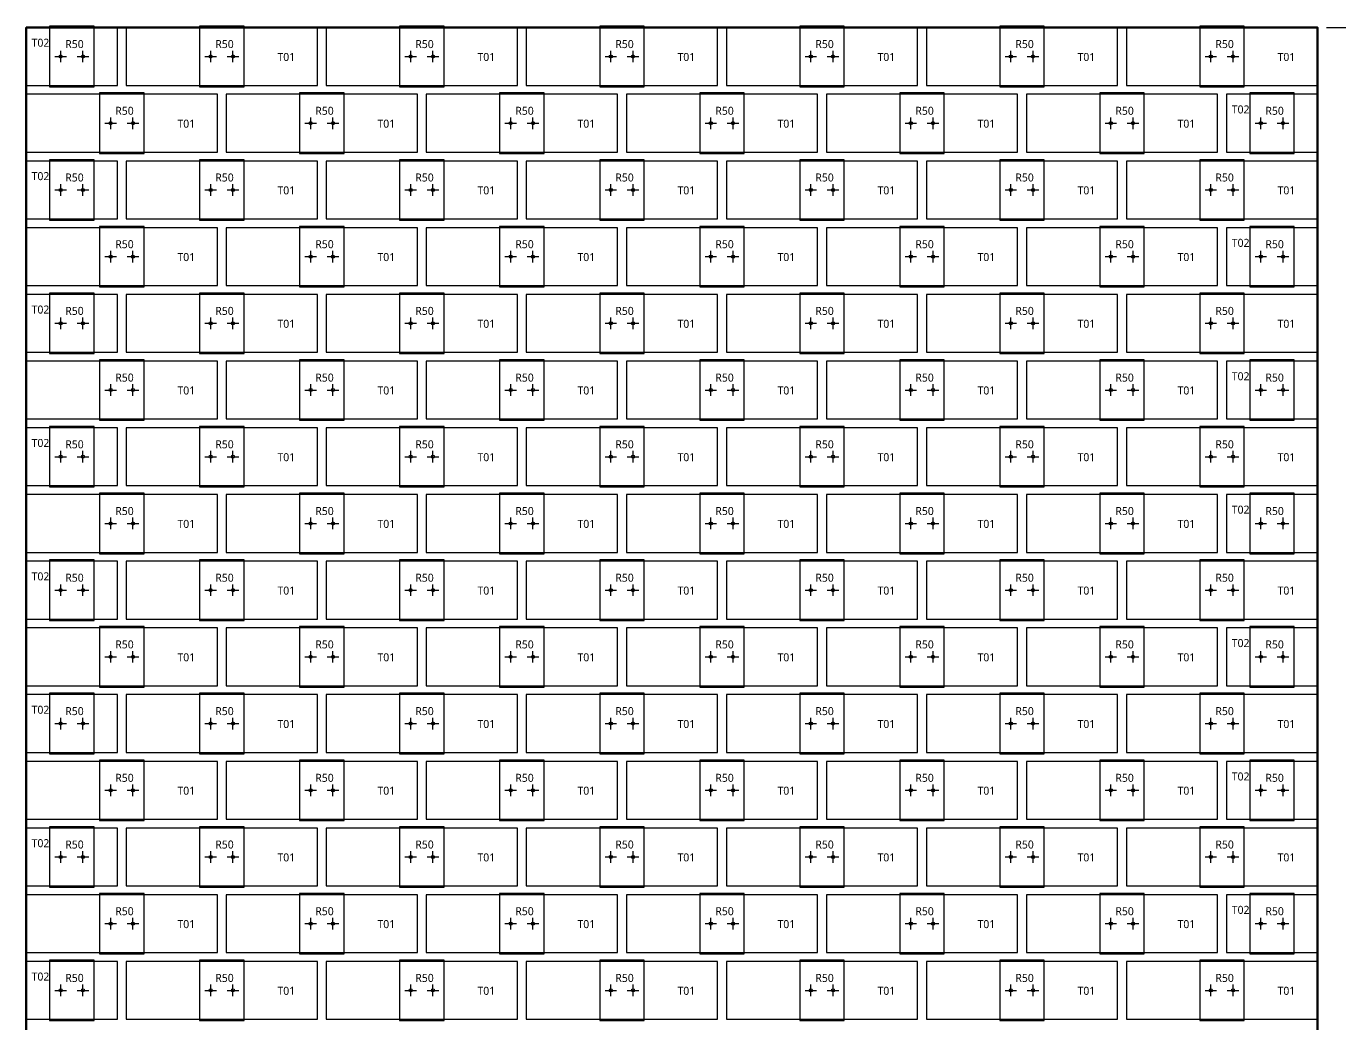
# Model space of a CAD drawing. Header units: millimetres. Extents: x -190 to 8130, y -7782 to 208.
# Drawn here: x 2572 to 4050, y -2342 to -1220 of the extents above; entities that cross this region are included whole.
import ezdxf
from ezdxf.enums import TextEntityAlignment as Align

# ---------------------------------------------------------------- set-up
doc = ezdxf.new("R2010")
doc.units = ezdxf.units.MM
for name, color, linetype in [('BOARD', 7, 'Continuous'), ('DIM', 8, 'Continuous'), ('P2_CLIP', 4, 'Continuous'), ('P2_HOLE', 1, 'Continuous'), ('P2_SLIP', 7, 'Continuous'), ('P2_TXT_B', 7, 'Continuous'), ('P2_TXT_C', 4, 'Continuous')]:
    doc.layers.add(name, color=color, linetype=linetype)
doc.styles.add('CN', font='msyh.ttc')
doc.dimstyles.new('MM', dxfattribs={"dimtxt": 34, "dimasz": 20, "dimexe": 12, "dimexo": 10, "dimgap": 8, "dimtad": 1, "dimdec": 1, "dimdsep": 46, "dimtxsty": 'CN', "dimcen": 2.5, "dimazin": 3, "dimtfac": 1, "dimtmove": 0, "dimatfit": 3})

msp = doc.modelspace()

# ---------------------------------------------------------------- linework, layer by layer
at = {"layer": 'BOARD', "lineweight": 50}
msp.add_lwpolyline([(2572.5, -2712), (4025, -2712), (4025, -1222), (2572.5, -1222)], close=True, dxfattribs=at)
at = {"layer": 'P2_CLIP'}
for points in [[(2598.75, -1288.5), (2648.75, -1288.5), (2648.75, -1220.5), (2598.75, -1220.5)], [(2767.5, -1288.5), (2817.5, -1288.5), (2817.5, -1220.5), (2767.5, -1220.5)], [(2992.5, -1288.5), (3042.5, -1288.5), (3042.5, -1220.5), (2992.5, -1220.5)], [(3217.5, -1288.5), (3267.5, -1288.5), (3267.5, -1220.5), (3217.5, -1220.5)], [(3442.5, -1288.5), (3492.5, -1288.5), (3492.5, -1220.5), (3442.5, -1220.5)], [(3667.5, -1288.5), (3717.5, -1288.5), (3717.5, -1220.5), (3667.5, -1220.5)], [(3892.5, -1288.5), (3942.5, -1288.5), (3942.5, -1220.5), (3892.5, -1220.5)], [(2655, -1363.5), (2705, -1363.5), (2705, -1295.5), (2655, -1295.5)], [(2880, -1363.5), (2930, -1363.5), (2930, -1295.5), (2880, -1295.5)], [(3105, -1363.5), (3155, -1363.5), (3155, -1295.5), (3105, -1295.5)], [(3330, -1363.5), (3380, -1363.5), (3380, -1295.5), (3330, -1295.5)], [(3555, -1363.5), (3605, -1363.5), (3605, -1295.5), (3555, -1295.5)], [(3780, -1363.5), (3830, -1363.5), (3830, -1295.5), (3780, -1295.5)], [(3948.75, -1363.5), (3998.75, -1363.5), (3998.75, -1295.5), (3948.75, -1295.5)], [(2598.75, -1438.5), (2648.75, -1438.5), (2648.75, -1370.5), (2598.75, -1370.5)], [(2767.5, -1438.5), (2817.5, -1438.5), (2817.5, -1370.5), (2767.5, -1370.5)], [(2992.5, -1438.5), (3042.5, -1438.5), (3042.5, -1370.5), (2992.5, -1370.5)], [(3217.5, -1438.5), (3267.5, -1438.5), (3267.5, -1370.5), (3217.5, -1370.5)], [(3442.5, -1438.5), (3492.5, -1438.5), (3492.5, -1370.5), (3442.5, -1370.5)], [(3667.5, -1438.5), (3717.5, -1438.5), (3717.5, -1370.5), (3667.5, -1370.5)], [(3892.5, -1438.5), (3942.5, -1438.5), (3942.5, -1370.5), (3892.5, -1370.5)], [(2655, -1513.5), (2705, -1513.5), (2705, -1445.5), (2655, -1445.5)], [(2880, -1513.5), (2930, -1513.5), (2930, -1445.5), (2880, -1445.5)], [(3105, -1513.5), (3155, -1513.5), (3155, -1445.5), (3105, -1445.5)], [(3330, -1513.5), (3380, -1513.5), (3380, -1445.5), (3330, -1445.5)], [(3555, -1513.5), (3605, -1513.5), (3605, -1445.5), (3555, -1445.5)], [(3780, -1513.5), (3830, -1513.5), (3830, -1445.5), (3780, -1445.5)], [(3948.75, -1513.5), (3998.75, -1513.5), (3998.75, -1445.5), (3948.75, -1445.5)], [(2598.75, -1588.5), (2648.75, -1588.5), (2648.75, -1520.5), (2598.75, -1520.5)], [(2767.5, -1588.5), (2817.5, -1588.5), (2817.5, -1520.5), (2767.5, -1520.5)], [(2992.5, -1588.5), (3042.5, -1588.5), (3042.5, -1520.5), (2992.5, -1520.5)], [(3217.5, -1588.5), (3267.5, -1588.5), (3267.5, -1520.5), (3217.5, -1520.5)], [(3442.5, -1588.5), (3492.5, -1588.5), (3492.5, -1520.5), (3442.5, -1520.5)], [(3667.5, -1588.5), (3717.5, -1588.5), (3717.5, -1520.5), (3667.5, -1520.5)], [(3892.5, -1588.5), (3942.5, -1588.5), (3942.5, -1520.5), (3892.5, -1520.5)], [(2655, -1663.5), (2705, -1663.5), (2705, -1595.5), (2655, -1595.5)], [(2880, -1663.5), (2930, -1663.5), (2930, -1595.5), (2880, -1595.5)], [(3105, -1663.5), (3155, -1663.5), (3155, -1595.5), (3105, -1595.5)], [(3330, -1663.5), (3380, -1663.5), (3380, -1595.5), (3330, -1595.5)], [(3555, -1663.5), (3605, -1663.5), (3605, -1595.5), (3555, -1595.5)], [(3780, -1663.5), (3830, -1663.5), (3830, -1595.5), (3780, -1595.5)], [(3948.75, -1663.5), (3998.75, -1663.5), (3998.75, -1595.5), (3948.75, -1595.5)], [(2598.75, -1738.5), (2648.75, -1738.5), (2648.75, -1670.5), (2598.75, -1670.5)], [(2767.5, -1738.5), (2817.5, -1738.5), (2817.5, -1670.5), (2767.5, -1670.5)], [(2992.5, -1738.5), (3042.5, -1738.5), (3042.5, -1670.5), (2992.5, -1670.5)], [(3217.5, -1738.5), (3267.5, -1738.5), (3267.5, -1670.5), (3217.5, -1670.5)], [(3442.5, -1738.5), (3492.5, -1738.5), (3492.5, -1670.5), (3442.5, -1670.5)], [(3667.5, -1738.5), (3717.5, -1738.5), (3717.5, -1670.5), (3667.5, -1670.5)], [(3892.5, -1738.5), (3942.5, -1738.5), (3942.5, -1670.5), (3892.5, -1670.5)], [(2655, -1813.5), (2705, -1813.5), (2705, -1745.5), (2655, -1745.5)], [(2880, -1813.5), (2930, -1813.5), (2930, -1745.5), (2880, -1745.5)], [(3105, -1813.5), (3155, -1813.5), (3155, -1745.5), (3105, -1745.5)], [(3330, -1813.5), (3380, -1813.5), (3380, -1745.5), (3330, -1745.5)], [(3555, -1813.5), (3605, -1813.5), (3605, -1745.5), (3555, -1745.5)], [(3780, -1813.5), (3830, -1813.5), (3830, -1745.5), (3780, -1745.5)], [(3948.75, -1813.5), (3998.75, -1813.5), (3998.75, -1745.5), (3948.75, -1745.5)], [(2598.75, -1888.5), (2648.75, -1888.5), (2648.75, -1820.5), (2598.75, -1820.5)], [(2767.5, -1888.5), (2817.5, -1888.5), (2817.5, -1820.5), (2767.5, -1820.5)], [(2992.5, -1888.5), (3042.5, -1888.5), (3042.5, -1820.5), (2992.5, -1820.5)], [(3217.5, -1888.5), (3267.5, -1888.5), (3267.5, -1820.5), (3217.5, -1820.5)], [(3442.5, -1888.5), (3492.5, -1888.5), (3492.5, -1820.5), (3442.5, -1820.5)], [(3667.5, -1888.5), (3717.5, -1888.5), (3717.5, -1820.5), (3667.5, -1820.5)], [(3892.5, -1888.5), (3942.5, -1888.5), (3942.5, -1820.5), (3892.5, -1820.5)], [(2655, -1963.5), (2705, -1963.5), (2705, -1895.5), (2655, -1895.5)], [(2880, -1963.5), (2930, -1963.5), (2930, -1895.5), (2880, -1895.5)], [(3105, -1963.5), (3155, -1963.5), (3155, -1895.5), (3105, -1895.5)], [(3330, -1963.5), (3380, -1963.5), (3380, -1895.5), (3330, -1895.5)], [(3555, -1963.5), (3605, -1963.5), (3605, -1895.5), (3555, -1895.5)], [(3780, -1963.5), (3830, -1963.5), (3830, -1895.5), (3780, -1895.5)], [(3948.75, -1963.5), (3998.75, -1963.5), (3998.75, -1895.5), (3948.75, -1895.5)], [(2598.75, -2038.5), (2648.75, -2038.5), (2648.75, -1970.5), (2598.75, -1970.5)], [(2767.5, -2038.5), (2817.5, -2038.5), (2817.5, -1970.5), (2767.5, -1970.5)], [(2992.5, -2038.5), (3042.5, -2038.5), (3042.5, -1970.5), (2992.5, -1970.5)], [(3217.5, -2038.5), (3267.5, -2038.5), (3267.5, -1970.5), (3217.5, -1970.5)], [(3442.5, -2038.5), (3492.5, -2038.5), (3492.5, -1970.5), (3442.5, -1970.5)], [(3667.5, -2038.5), (3717.5, -2038.5), (3717.5, -1970.5), (3667.5, -1970.5)], [(3892.5, -2038.5), (3942.5, -2038.5), (3942.5, -1970.5), (3892.5, -1970.5)], [(2655, -2113.5), (2705, -2113.5), (2705, -2045.5), (2655, -2045.5)], [(2880, -2113.5), (2930, -2113.5), (2930, -2045.5), (2880, -2045.5)], [(3105, -2113.5), (3155, -2113.5), (3155, -2045.5), (3105, -2045.5)], [(3330, -2113.5), (3380, -2113.5), (3380, -2045.5), (3330, -2045.5)], [(3555, -2113.5), (3605, -2113.5), (3605, -2045.5), (3555, -2045.5)], [(3780, -2113.5), (3830, -2113.5), (3830, -2045.5), (3780, -2045.5)], [(3948.75, -2113.5), (3998.75, -2113.5), (3998.75, -2045.5), (3948.75, -2045.5)], [(2598.75, -2188.5), (2648.75, -2188.5), (2648.75, -2120.5), (2598.75, -2120.5)], [(2767.5, -2188.5), (2817.5, -2188.5), (2817.5, -2120.5), (2767.5, -2120.5)], [(2992.5, -2188.5), (3042.5, -2188.5), (3042.5, -2120.5), (2992.5, -2120.5)], [(3217.5, -2188.5), (3267.5, -2188.5), (3267.5, -2120.5), (3217.5, -2120.5)], [(3442.5, -2188.5), (3492.5, -2188.5), (3492.5, -2120.5), (3442.5, -2120.5)], [(3667.5, -2188.5), (3717.5, -2188.5), (3717.5, -2120.5), (3667.5, -2120.5)], [(3892.5, -2188.5), (3942.5, -2188.5), (3942.5, -2120.5), (3892.5, -2120.5)], [(2655, -2263.5), (2705, -2263.5), (2705, -2195.5), (2655, -2195.5)], [(2880, -2263.5), (2930, -2263.5), (2930, -2195.5), (2880, -2195.5)], [(3105, -2263.5), (3155, -2263.5), (3155, -2195.5), (3105, -2195.5)], [(3330, -2263.5), (3380, -2263.5), (3380, -2195.5), (3330, -2195.5)], [(3555, -2263.5), (3605, -2263.5), (3605, -2195.5), (3555, -2195.5)], [(3780, -2263.5), (3830, -2263.5), (3830, -2195.5), (3780, -2195.5)], [(3948.75, -2263.5), (3998.75, -2263.5), (3998.75, -2195.5), (3948.75, -2195.5)], [(2598.75, -2338.5), (2648.75, -2338.5), (2648.75, -2270.5), (2598.75, -2270.5)], [(2767.5, -2338.5), (2817.5, -2338.5), (2817.5, -2270.5), (2767.5, -2270.5)], [(2992.5, -2338.5), (3042.5, -2338.5), (3042.5, -2270.5), (2992.5, -2270.5)], [(3217.5, -2338.5), (3267.5, -2338.5), (3267.5, -2270.5), (3217.5, -2270.5)], [(3442.5, -2338.5), (3492.5, -2338.5), (3492.5, -2270.5), (3442.5, -2270.5)], [(3667.5, -2338.5), (3717.5, -2338.5), (3717.5, -2270.5), (3667.5, -2270.5)], [(3892.5, -2338.5), (3942.5, -2338.5), (3942.5, -2270.5), (3892.5, -2270.5)]]:
    msp.add_lwpolyline(points, close=True, dxfattribs=at)
at = {"layer": 'P2_HOLE'}
for p, q in [((2604.75, -1254.5), (2617.75, -1254.5)), ((2611.25, -1261), (2611.25, -1248)), ((2629.75, -1254.5), (2642.75, -1254.5)), ((2636.25, -1261), (2636.25, -1248)), ((2773.5, -1254.5), (2786.5, -1254.5)), ((2780, -1261), (2780, -1248)), ((2798.5, -1254.5), (2811.5, -1254.5)), ((2805, -1261), (2805, -1248)), ((2998.5, -1254.5), (3011.5, -1254.5)), ((3005, -1261), (3005, -1248)), ((3023.5, -1254.5), (3036.5, -1254.5)), ((3030, -1261), (3030, -1248)), ((3223.5, -1254.5), (3236.5, -1254.5)), ((3230, -1261), (3230, -1248)), ((3248.5, -1254.5), (3261.5, -1254.5)), ((3255, -1261), (3255, -1248)), ((3448.5, -1254.5), (3461.5, -1254.5)), ((3455, -1261), (3455, -1248)), ((3473.5, -1254.5), (3486.5, -1254.5)), ((3480, -1261), (3480, -1248)), ((3673.5, -1254.5), (3686.5, -1254.5)), ((3680, -1261), (3680, -1248)), ((3698.5, -1254.5), (3711.5, -1254.5)), ((3705, -1261), (3705, -1248)), ((3898.5, -1254.5), (3911.5, -1254.5)), ((3905, -1261), (3905, -1248)), ((3923.5, -1254.5), (3936.5, -1254.5)), ((3930, -1261), (3930, -1248)), ((2661, -1329.5), (2674, -1329.5)), ((2667.5, -1336), (2667.5, -1323)), ((2686, -1329.5), (2699, -1329.5)), ((2692.5, -1336), (2692.5, -1323)), ((2886, -1329.5), (2899, -1329.5)), ((2892.5, -1336), (2892.5, -1323)), ((2911, -1329.5), (2924, -1329.5)), ((2917.5, -1336), (2917.5, -1323)), ((3111, -1329.5), (3124, -1329.5)), ((3117.5, -1336), (3117.5, -1323)), ((3136, -1329.5), (3149, -1329.5)), ((3142.5, -1336), (3142.5, -1323)), ((3336, -1329.5), (3349, -1329.5)), ((3342.5, -1336), (3342.5, -1323)), ((3361, -1329.5), (3374, -1329.5)), ((3367.5, -1336), (3367.5, -1323)), ((3561, -1329.5), (3574, -1329.5)), ((3567.5, -1336), (3567.5, -1323)), ((3586, -1329.5), (3599, -1329.5)), ((3592.5, -1336), (3592.5, -1323)), ((3786, -1329.5), (3799, -1329.5)), ((3792.5, -1336), (3792.5, -1323)), ((3811, -1329.5), (3824, -1329.5)), ((3817.5, -1336), (3817.5, -1323)), ((3954.75, -1329.5), (3967.75, -1329.5)), ((3961.25, -1336), (3961.25, -1323)), ((3979.75, -1329.5), (3992.75, -1329.5)), ((3986.25, -1336), (3986.25, -1323)), ((2611.25, -1411), (2611.25, -1398)), ((2636.25, -1411), (2636.25, -1398)), ((2780, -1411), (2780, -1398)), ((2805, -1411), (2805, -1398)), ((3005, -1411), (3005, -1398)), ((3030, -1411), (3030, -1398)), ((3230, -1411), (3230, -1398)), ((3255, -1411), (3255, -1398)), ((3455, -1411), (3455, -1398)), ((3480, -1411), (3480, -1398)), ((3680, -1411), (3680, -1398)), ((3705, -1411), (3705, -1398)), ((3905, -1411), (3905, -1398)), ((3930, -1411), (3930, -1398)), ((2604.75, -1404.5), (2617.75, -1404.5)), ((2629.75, -1404.5), (2642.75, -1404.5)), ((2773.5, -1404.5), (2786.5, -1404.5)), ((2798.5, -1404.5), (2811.5, -1404.5)), ((2998.5, -1404.5), (3011.5, -1404.5)), ((3023.5, -1404.5), (3036.5, -1404.5)), ((3223.5, -1404.5), (3236.5, -1404.5)), ((3248.5, -1404.5), (3261.5, -1404.5)), ((3448.5, -1404.5), (3461.5, -1404.5)), ((3473.5, -1404.5), (3486.5, -1404.5)), ((3673.5, -1404.5), (3686.5, -1404.5)), ((3698.5, -1404.5), (3711.5, -1404.5)), ((3898.5, -1404.5), (3911.5, -1404.5)), ((3923.5, -1404.5), (3936.5, -1404.5)), ((2667.5, -1486), (2667.5, -1473)), ((2692.5, -1486), (2692.5, -1473)), ((2892.5, -1486), (2892.5, -1473)), ((2917.5, -1486), (2917.5, -1473)), ((3117.5, -1486), (3117.5, -1473)), ((3142.5, -1486), (3142.5, -1473)), ((3342.5, -1486), (3342.5, -1473)), ((3367.5, -1486), (3367.5, -1473)), ((3567.5, -1486), (3567.5, -1473)), ((3592.5, -1486), (3592.5, -1473)), ((3792.5, -1486), (3792.5, -1473)), ((3817.5, -1486), (3817.5, -1473)), ((3961.25, -1486), (3961.25, -1473)), ((3986.25, -1486), (3986.25, -1473)), ((2661, -1479.5), (2674, -1479.5)), ((2686, -1479.5), (2699, -1479.5)), ((2886, -1479.5), (2899, -1479.5)), ((2911, -1479.5), (2924, -1479.5)), ((3111, -1479.5), (3124, -1479.5)), ((3136, -1479.5), (3149, -1479.5)), ((3336, -1479.5), (3349, -1479.5)), ((3361, -1479.5), (3374, -1479.5)), ((3561, -1479.5), (3574, -1479.5)), ((3586, -1479.5), (3599, -1479.5)), ((3786, -1479.5), (3799, -1479.5)), ((3811, -1479.5), (3824, -1479.5)), ((3954.75, -1479.5), (3967.75, -1479.5)), ((3979.75, -1479.5), (3992.75, -1479.5)), ((2611.25, -1561), (2611.25, -1548)), ((2636.25, -1561), (2636.25, -1548)), ((2780, -1561), (2780, -1548)), ((2805, -1561), (2805, -1548)), ((3005, -1561), (3005, -1548)), ((3030, -1561), (3030, -1548)), ((3230, -1561), (3230, -1548)), ((3255, -1561), (3255, -1548)), ((3455, -1561), (3455, -1548)), ((3480, -1561), (3480, -1548)), ((3680, -1561), (3680, -1548)), ((3705, -1561), (3705, -1548)), ((3905, -1561), (3905, -1548)), ((3930, -1561), (3930, -1548)), ((2604.75, -1554.5), (2617.75, -1554.5)), ((2629.75, -1554.5), (2642.75, -1554.5)), ((2773.5, -1554.5), (2786.5, -1554.5)), ((2798.5, -1554.5), (2811.5, -1554.5)), ((2998.5, -1554.5), (3011.5, -1554.5)), ((3023.5, -1554.5), (3036.5, -1554.5)), ((3223.5, -1554.5), (3236.5, -1554.5)), ((3248.5, -1554.5), (3261.5, -1554.5)), ((3448.5, -1554.5), (3461.5, -1554.5)), ((3473.5, -1554.5), (3486.5, -1554.5)), ((3673.5, -1554.5), (3686.5, -1554.5)), ((3698.5, -1554.5), (3711.5, -1554.5)), ((3898.5, -1554.5), (3911.5, -1554.5)), ((3923.5, -1554.5), (3936.5, -1554.5)), ((2667.5, -1636), (2667.5, -1623)), ((2692.5, -1636), (2692.5, -1623)), ((2892.5, -1636), (2892.5, -1623)), ((2917.5, -1636), (2917.5, -1623)), ((3117.5, -1636), (3117.5, -1623)), ((3142.5, -1636), (3142.5, -1623)), ((3342.5, -1636), (3342.5, -1623)), ((3367.5, -1636), (3367.5, -1623)), ((3567.5, -1636), (3567.5, -1623)), ((3592.5, -1636), (3592.5, -1623)), ((3792.5, -1636), (3792.5, -1623)), ((3817.5, -1636), (3817.5, -1623)), ((3961.25, -1636), (3961.25, -1623)), ((3986.25, -1636), (3986.25, -1623)), ((2661, -1629.5), (2674, -1629.5)), ((2686, -1629.5), (2699, -1629.5)), ((2886, -1629.5), (2899, -1629.5)), ((2911, -1629.5), (2924, -1629.5)), ((3111, -1629.5), (3124, -1629.5)), ((3136, -1629.5), (3149, -1629.5)), ((3336, -1629.5), (3349, -1629.5)), ((3361, -1629.5), (3374, -1629.5)), ((3561, -1629.5), (3574, -1629.5)), ((3586, -1629.5), (3599, -1629.5)), ((3786, -1629.5), (3799, -1629.5)), ((3811, -1629.5), (3824, -1629.5)), ((3954.75, -1629.5), (3967.75, -1629.5)), ((3979.75, -1629.5), (3992.75, -1629.5)), ((2611.25, -1711), (2611.25, -1698)), ((2636.25, -1711), (2636.25, -1698)), ((2780, -1711), (2780, -1698)), ((2805, -1711), (2805, -1698)), ((3005, -1711), (3005, -1698)), ((3030, -1711), (3030, -1698)), ((3230, -1711), (3230, -1698)), ((3255, -1711), (3255, -1698)), ((3455, -1711), (3455, -1698)), ((3480, -1711), (3480, -1698)), ((3680, -1711), (3680, -1698)), ((3705, -1711), (3705, -1698)), ((3905, -1711), (3905, -1698)), ((3930, -1711), (3930, -1698)), ((2604.75, -1704.5), (2617.75, -1704.5)), ((2629.75, -1704.5), (2642.75, -1704.5)), ((2773.5, -1704.5), (2786.5, -1704.5)), ((2798.5, -1704.5), (2811.5, -1704.5)), ((2998.5, -1704.5), (3011.5, -1704.5)), ((3023.5, -1704.5), (3036.5, -1704.5)), ((3223.5, -1704.5), (3236.5, -1704.5)), ((3248.5, -1704.5), (3261.5, -1704.5)), ((3448.5, -1704.5), (3461.5, -1704.5)), ((3473.5, -1704.5), (3486.5, -1704.5)), ((3673.5, -1704.5), (3686.5, -1704.5)), ((3698.5, -1704.5), (3711.5, -1704.5)), ((3898.5, -1704.5), (3911.5, -1704.5)), ((3923.5, -1704.5), (3936.5, -1704.5)), ((2661, -1779.5), (2674, -1779.5)), ((2667.5, -1786), (2667.5, -1773)), ((2686, -1779.5), (2699, -1779.5)), ((2692.5, -1786), (2692.5, -1773)), ((2886, -1779.5), (2899, -1779.5)), ((2892.5, -1786), (2892.5, -1773)), ((2911, -1779.5), (2924, -1779.5)), ((2917.5, -1786), (2917.5, -1773)), ((3111, -1779.5), (3124, -1779.5)), ((3117.5, -1786), (3117.5, -1773)), ((3136, -1779.5), (3149, -1779.5)), ((3142.5, -1786), (3142.5, -1773)), ((3336, -1779.5), (3349, -1779.5)), ((3342.5, -1786), (3342.5, -1773)), ((3361, -1779.5), (3374, -1779.5)), ((3367.5, -1786), (3367.5, -1773)), ((3561, -1779.5), (3574, -1779.5)), ((3567.5, -1786), (3567.5, -1773)), ((3586, -1779.5), (3599, -1779.5)), ((3592.5, -1786), (3592.5, -1773)), ((3786, -1779.5), (3799, -1779.5)), ((3792.5, -1786), (3792.5, -1773)), ((3811, -1779.5), (3824, -1779.5)), ((3817.5, -1786), (3817.5, -1773)), ((3954.75, -1779.5), (3967.75, -1779.5)), ((3961.25, -1786), (3961.25, -1773)), ((3979.75, -1779.5), (3992.75, -1779.5)), ((3986.25, -1786), (3986.25, -1773)), ((2604.75, -1854.5), (2617.75, -1854.5)), ((2611.25, -1861), (2611.25, -1848)), ((2629.75, -1854.5), (2642.75, -1854.5)), ((2636.25, -1861), (2636.25, -1848)), ((2773.5, -1854.5), (2786.5, -1854.5)), ((2780, -1861), (2780, -1848)), ((2798.5, -1854.5), (2811.5, -1854.5)), ((2805, -1861), (2805, -1848)), ((2998.5, -1854.5), (3011.5, -1854.5)), ((3005, -1861), (3005, -1848)), ((3023.5, -1854.5), (3036.5, -1854.5)), ((3030, -1861), (3030, -1848)), ((3223.5, -1854.5), (3236.5, -1854.5)), ((3230, -1861), (3230, -1848)), ((3248.5, -1854.5), (3261.5, -1854.5)), ((3255, -1861), (3255, -1848)), ((3448.5, -1854.5), (3461.5, -1854.5)), ((3455, -1861), (3455, -1848)), ((3473.5, -1854.5), (3486.5, -1854.5)), ((3480, -1861), (3480, -1848)), ((3673.5, -1854.5), (3686.5, -1854.5)), ((3680, -1861), (3680, -1848)), ((3698.5, -1854.5), (3711.5, -1854.5)), ((3705, -1861), (3705, -1848)), ((3898.5, -1854.5), (3911.5, -1854.5)), ((3905, -1861), (3905, -1848)), ((3923.5, -1854.5), (3936.5, -1854.5)), ((3930, -1861), (3930, -1848)), ((2661, -1929.5), (2674, -1929.5)), ((2667.5, -1936), (2667.5, -1923)), ((2686, -1929.5), (2699, -1929.5)), ((2692.5, -1936), (2692.5, -1923)), ((2886, -1929.5), (2899, -1929.5)), ((2892.5, -1936), (2892.5, -1923)), ((2911, -1929.5), (2924, -1929.5)), ((2917.5, -1936), (2917.5, -1923)), ((3111, -1929.5), (3124, -1929.5)), ((3117.5, -1936), (3117.5, -1923)), ((3136, -1929.5), (3149, -1929.5)), ((3142.5, -1936), (3142.5, -1923)), ((3336, -1929.5), (3349, -1929.5)), ((3342.5, -1936), (3342.5, -1923)), ((3361, -1929.5), (3374, -1929.5)), ((3367.5, -1936), (3367.5, -1923)), ((3561, -1929.5), (3574, -1929.5)), ((3567.5, -1936), (3567.5, -1923)), ((3586, -1929.5), (3599, -1929.5)), ((3592.5, -1936), (3592.5, -1923)), ((3786, -1929.5), (3799, -1929.5)), ((3792.5, -1936), (3792.5, -1923)), ((3811, -1929.5), (3824, -1929.5)), ((3817.5, -1936), (3817.5, -1923)), ((3954.75, -1929.5), (3967.75, -1929.5)), ((3961.25, -1936), (3961.25, -1923)), ((3979.75, -1929.5), (3992.75, -1929.5)), ((3986.25, -1936), (3986.25, -1923)), ((2604.75, -2004.5), (2617.75, -2004.5)), ((2611.25, -2011), (2611.25, -1998)), ((2629.75, -2004.5), (2642.75, -2004.5)), ((2636.25, -2011), (2636.25, -1998)), ((2773.5, -2004.5), (2786.5, -2004.5)), ((2780, -2011), (2780, -1998)), ((2798.5, -2004.5), (2811.5, -2004.5)), ((2805, -2011), (2805, -1998)), ((2998.5, -2004.5), (3011.5, -2004.5)), ((3005, -2011), (3005, -1998)), ((3023.5, -2004.5), (3036.5, -2004.5)), ((3030, -2011), (3030, -1998)), ((3223.5, -2004.5), (3236.5, -2004.5)), ((3230, -2011), (3230, -1998)), ((3248.5, -2004.5), (3261.5, -2004.5)), ((3255, -2011), (3255, -1998)), ((3448.5, -2004.5), (3461.5, -2004.5)), ((3455, -2011), (3455, -1998)), ((3473.5, -2004.5), (3486.5, -2004.5)), ((3480, -2011), (3480, -1998)), ((3673.5, -2004.5), (3686.5, -2004.5)), ((3680, -2011), (3680, -1998)), ((3698.5, -2004.5), (3711.5, -2004.5)), ((3705, -2011), (3705, -1998)), ((3898.5, -2004.5), (3911.5, -2004.5)), ((3905, -2011), (3905, -1998)), ((3923.5, -2004.5), (3936.5, -2004.5)), ((3930, -2011), (3930, -1998)), ((2661, -2079.5), (2674, -2079.5)), ((2667.5, -2086), (2667.5, -2073)), ((2686, -2079.5), (2699, -2079.5)), ((2692.5, -2086), (2692.5, -2073)), ((2886, -2079.5), (2899, -2079.5)), ((2892.5, -2086), (2892.5, -2073)), ((2911, -2079.5), (2924, -2079.5)), ((2917.5, -2086), (2917.5, -2073)), ((3111, -2079.5), (3124, -2079.5)), ((3117.5, -2086), (3117.5, -2073)), ((3136, -2079.5), (3149, -2079.5)), ((3142.5, -2086), (3142.5, -2073)), ((3336, -2079.5), (3349, -2079.5)), ((3342.5, -2086), (3342.5, -2073)), ((3361, -2079.5), (3374, -2079.5)), ((3367.5, -2086), (3367.5, -2073)), ((3561, -2079.5), (3574, -2079.5)), ((3567.5, -2086), (3567.5, -2073)), ((3586, -2079.5), (3599, -2079.5)), ((3592.5, -2086), (3592.5, -2073)), ((3786, -2079.5), (3799, -2079.5)), ((3792.5, -2086), (3792.5, -2073)), ((3811, -2079.5), (3824, -2079.5)), ((3817.5, -2086), (3817.5, -2073)), ((3954.75, -2079.5), (3967.75, -2079.5)), ((3961.25, -2086), (3961.25, -2073)), ((3979.75, -2079.5), (3992.75, -2079.5)), ((3986.25, -2086), (3986.25, -2073)), ((2604.75, -2154.5), (2617.75, -2154.5)), ((2611.25, -2161), (2611.25, -2148)), ((2629.75, -2154.5), (2642.75, -2154.5)), ((2636.25, -2161), (2636.25, -2148)), ((2773.5, -2154.5), (2786.5, -2154.5)), ((2780, -2161), (2780, -2148)), ((2798.5, -2154.5), (2811.5, -2154.5)), ((2805, -2161), (2805, -2148)), ((2998.5, -2154.5), (3011.5, -2154.5)), ((3005, -2161), (3005, -2148)), ((3023.5, -2154.5), (3036.5, -2154.5)), ((3030, -2161), (3030, -2148)), ((3223.5, -2154.5), (3236.5, -2154.5)), ((3230, -2161), (3230, -2148)), ((3248.5, -2154.5), (3261.5, -2154.5)), ((3255, -2161), (3255, -2148)), ((3448.5, -2154.5), (3461.5, -2154.5)), ((3455, -2161), (3455, -2148)), ((3473.5, -2154.5), (3486.5, -2154.5)), ((3480, -2161), (3480, -2148)), ((3673.5, -2154.5), (3686.5, -2154.5)), ((3680, -2161), (3680, -2148)), ((3698.5, -2154.5), (3711.5, -2154.5)), ((3705, -2161), (3705, -2148)), ((3898.5, -2154.5), (3911.5, -2154.5)), ((3905, -2161), (3905, -2148)), ((3923.5, -2154.5), (3936.5, -2154.5)), ((3930, -2161), (3930, -2148)), ((2661, -2229.5), (2674, -2229.5)), ((2667.5, -2236), (2667.5, -2223)), ((2686, -2229.5), (2699, -2229.5)), ((2692.5, -2236), (2692.5, -2223)), ((2886, -2229.5), (2899, -2229.5)), ((2892.5, -2236), (2892.5, -2223)), ((2911, -2229.5), (2924, -2229.5)), ((2917.5, -2236), (2917.5, -2223)), ((3111, -2229.5), (3124, -2229.5)), ((3117.5, -2236), (3117.5, -2223)), ((3136, -2229.5), (3149, -2229.5)), ((3142.5, -2236), (3142.5, -2223)), ((3336, -2229.5), (3349, -2229.5)), ((3342.5, -2236), (3342.5, -2223)), ((3361, -2229.5), (3374, -2229.5)), ((3367.5, -2236), (3367.5, -2223)), ((3561, -2229.5), (3574, -2229.5)), ((3567.5, -2236), (3567.5, -2223)), ((3586, -2229.5), (3599, -2229.5)), ((3592.5, -2236), (3592.5, -2223)), ((3786, -2229.5), (3799, -2229.5)), ((3792.5, -2236), (3792.5, -2223)), ((3811, -2229.5), (3824, -2229.5)), ((3817.5, -2236), (3817.5, -2223)), ((3954.75, -2229.5), (3967.75, -2229.5)), ((3961.25, -2236), (3961.25, -2223)), ((3979.75, -2229.5), (3992.75, -2229.5)), ((3986.25, -2236), (3986.25, -2223)), ((2604.75, -2304.5), (2617.75, -2304.5)), ((2611.25, -2311), (2611.25, -2298)), ((2629.75, -2304.5), (2642.75, -2304.5)), ((2636.25, -2311), (2636.25, -2298)), ((2773.5, -2304.5), (2786.5, -2304.5)), ((2780, -2311), (2780, -2298)), ((2798.5, -2304.5), (2811.5, -2304.5)), ((2805, -2311), (2805, -2298)), ((2998.5, -2304.5), (3011.5, -2304.5)), ((3005, -2311), (3005, -2298)), ((3023.5, -2304.5), (3036.5, -2304.5)), ((3030, -2311), (3030, -2298)), ((3223.5, -2304.5), (3236.5, -2304.5)), ((3230, -2311), (3230, -2298)), ((3248.5, -2304.5), (3261.5, -2304.5)), ((3255, -2311), (3255, -2298)), ((3448.5, -2304.5), (3461.5, -2304.5)), ((3455, -2311), (3455, -2298)), ((3473.5, -2304.5), (3486.5, -2304.5)), ((3480, -2311), (3480, -2298)), ((3673.5, -2304.5), (3686.5, -2304.5)), ((3680, -2311), (3680, -2298)), ((3698.5, -2304.5), (3711.5, -2304.5)), ((3705, -2311), (3705, -2298)), ((3898.5, -2304.5), (3911.5, -2304.5)), ((3905, -2311), (3905, -2298)), ((3923.5, -2304.5), (3936.5, -2304.5)), ((3930, -2311), (3930, -2298))]:
    msp.add_line(p, q, dxfattribs=at)
for centre in [(2611.25, -1254.5), (2636.25, -1254.5), (2780, -1254.5), (2805, -1254.5), (3005, -1254.5), (3030, -1254.5), (3230, -1254.5), (3255, -1254.5), (3455, -1254.5), (3480, -1254.5), (3680, -1254.5), (3705, -1254.5), (3905, -1254.5), (3930, -1254.5), (2667.5, -1329.5), (2692.5, -1329.5), (2892.5, -1329.5), (2917.5, -1329.5), (3117.5, -1329.5), (3142.5, -1329.5), (3342.5, -1329.5), (3367.5, -1329.5), (3567.5, -1329.5), (3592.5, -1329.5), (3792.5, -1329.5), (3817.5, -1329.5), (3961.25, -1329.5), (3986.25, -1329.5), (2611.25, -1404.5), (2636.25, -1404.5), (2780, -1404.5), (2805, -1404.5), (3005, -1404.5), (3030, -1404.5), (3230, -1404.5), (3255, -1404.5), (3455, -1404.5), (3480, -1404.5), (3680, -1404.5), (3705, -1404.5), (3905, -1404.5), (3930, -1404.5), (2667.5, -1479.5), (2692.5, -1479.5), (2892.5, -1479.5), (2917.5, -1479.5), (3117.5, -1479.5), (3142.5, -1479.5), (3342.5, -1479.5), (3367.5, -1479.5), (3567.5, -1479.5), (3592.5, -1479.5), (3792.5, -1479.5), (3817.5, -1479.5), (3961.25, -1479.5), (3986.25, -1479.5), (2611.25, -1554.5), (2636.25, -1554.5), (2780, -1554.5), (2805, -1554.5), (3005, -1554.5), (3030, -1554.5), (3230, -1554.5), (3255, -1554.5), (3455, -1554.5), (3480, -1554.5), (3680, -1554.5), (3705, -1554.5), (3905, -1554.5), (3930, -1554.5), (2667.5, -1629.5), (2692.5, -1629.5), (2892.5, -1629.5), (2917.5, -1629.5), (3117.5, -1629.5), (3142.5, -1629.5), (3342.5, -1629.5), (3367.5, -1629.5), (3567.5, -1629.5), (3592.5, -1629.5), (3792.5, -1629.5), (3817.5, -1629.5), (3961.25, -1629.5), (3986.25, -1629.5), (2611.25, -1704.5), (2636.25, -1704.5), (2780, -1704.5), (2805, -1704.5), (3005, -1704.5), (3030, -1704.5), (3230, -1704.5), (3255, -1704.5), (3455, -1704.5), (3480, -1704.5), (3680, -1704.5), (3705, -1704.5), (3905, -1704.5), (3930, -1704.5), (2667.5, -1779.5), (2692.5, -1779.5), (2892.5, -1779.5), (2917.5, -1779.5), (3117.5, -1779.5), (3142.5, -1779.5), (3342.5, -1779.5), (3367.5, -1779.5), (3567.5, -1779.5), (3592.5, -1779.5), (3792.5, -1779.5), (3817.5, -1779.5), (3961.25, -1779.5), (3986.25, -1779.5), (2611.25, -1854.5), (2636.25, -1854.5), (2780, -1854.5), (2805, -1854.5), (3005, -1854.5), (3030, -1854.5), (3230, -1854.5), (3255, -1854.5), (3455, -1854.5), (3480, -1854.5), (3680, -1854.5), (3705, -1854.5), (3905, -1854.5), (3930, -1854.5), (2667.5, -1929.5), (2692.5, -1929.5), (2892.5, -1929.5), (2917.5, -1929.5), (3117.5, -1929.5), (3142.5, -1929.5), (3342.5, -1929.5), (3367.5, -1929.5), (3567.5, -1929.5), (3592.5, -1929.5), (3792.5, -1929.5), (3817.5, -1929.5), (3961.25, -1929.5), (3986.25, -1929.5), (2611.25, -2004.5), (2636.25, -2004.5), (2780, -2004.5), (2805, -2004.5), (3005, -2004.5), (3030, -2004.5), (3230, -2004.5), (3255, -2004.5), (3455, -2004.5), (3480, -2004.5), (3680, -2004.5), (3705, -2004.5), (3905, -2004.5), (3930, -2004.5), (2667.5, -2079.5), (2692.5, -2079.5), (2892.5, -2079.5), (2917.5, -2079.5), (3117.5, -2079.5), (3142.5, -2079.5), (3342.5, -2079.5), (3367.5, -2079.5), (3567.5, -2079.5), (3592.5, -2079.5), (3792.5, -2079.5), (3817.5, -2079.5), (3961.25, -2079.5), (3986.25, -2079.5), (2611.25, -2154.5), (2636.25, -2154.5), (2780, -2154.5), (2805, -2154.5), (3005, -2154.5), (3030, -2154.5), (3230, -2154.5), (3255, -2154.5), (3455, -2154.5), (3480, -2154.5), (3680, -2154.5), (3705, -2154.5), (3905, -2154.5), (3930, -2154.5), (2667.5, -2229.5), (2692.5, -2229.5), (2892.5, -2229.5), (2917.5, -2229.5), (3117.5, -2229.5), (3142.5, -2229.5), (3342.5, -2229.5), (3367.5, -2229.5), (3567.5, -2229.5), (3592.5, -2229.5), (3792.5, -2229.5), (3817.5, -2229.5), (3961.25, -2229.5), (3986.25, -2229.5), (2611.25, -2304.5), (2636.25, -2304.5), (2780, -2304.5), (2805, -2304.5), (3005, -2304.5), (3030, -2304.5), (3230, -2304.5), (3255, -2304.5), (3455, -2304.5), (3480, -2304.5), (3680, -2304.5), (3705, -2304.5), (3905, -2304.5), (3930, -2304.5)]:
    msp.add_circle(centre, 1.75, dxfattribs=at)
at = {"layer": 'P2_SLIP'}
for points in [[(2572.5, -1287), (2675, -1287), (2675, -1222), (2572.5, -1222)], [(2685, -1287), (2900, -1287), (2900, -1222), (2685, -1222)], [(2910, -1287), (3125, -1287), (3125, -1222), (2910, -1222)], [(3135, -1287), (3350, -1287), (3350, -1222), (3135, -1222)], [(3360, -1287), (3575, -1287), (3575, -1222), (3360, -1222)], [(3585, -1287), (3800, -1287), (3800, -1222), (3585, -1222)], [(3810, -1287), (4025, -1287), (4025, -1222), (3810, -1222)], [(2572.5, -1362), (2787.5, -1362), (2787.5, -1297), (2572.5, -1297)], [(2797.5, -1362), (3012.5, -1362), (3012.5, -1297), (2797.5, -1297)], [(3022.5, -1362), (3237.5, -1362), (3237.5, -1297), (3022.5, -1297)], [(3247.5, -1362), (3462.5, -1362), (3462.5, -1297), (3247.5, -1297)], [(3472.5, -1362), (3687.5, -1362), (3687.5, -1297), (3472.5, -1297)], [(3697.5, -1362), (3912.5, -1362), (3912.5, -1297), (3697.5, -1297)], [(3922.5, -1362), (4025, -1362), (4025, -1297), (3922.5, -1297)], [(2572.5, -1437), (2675, -1437), (2675, -1372), (2572.5, -1372)], [(2685, -1437), (2900, -1437), (2900, -1372), (2685, -1372)], [(2910, -1437), (3125, -1437), (3125, -1372), (2910, -1372)], [(3135, -1437), (3350, -1437), (3350, -1372), (3135, -1372)], [(3360, -1437), (3575, -1437), (3575, -1372), (3360, -1372)], [(3585, -1437), (3800, -1437), (3800, -1372), (3585, -1372)], [(3810, -1437), (4025, -1437), (4025, -1372), (3810, -1372)], [(2572.5, -1512), (2787.5, -1512), (2787.5, -1447), (2572.5, -1447)], [(2797.5, -1512), (3012.5, -1512), (3012.5, -1447), (2797.5, -1447)], [(3022.5, -1512), (3237.5, -1512), (3237.5, -1447), (3022.5, -1447)], [(3247.5, -1512), (3462.5, -1512), (3462.5, -1447), (3247.5, -1447)], [(3472.5, -1512), (3687.5, -1512), (3687.5, -1447), (3472.5, -1447)], [(3697.5, -1512), (3912.5, -1512), (3912.5, -1447), (3697.5, -1447)], [(3922.5, -1512), (4025, -1512), (4025, -1447), (3922.5, -1447)], [(2572.5, -1587), (2675, -1587), (2675, -1522), (2572.5, -1522)], [(2685, -1587), (2900, -1587), (2900, -1522), (2685, -1522)], [(2910, -1587), (3125, -1587), (3125, -1522), (2910, -1522)], [(3135, -1587), (3350, -1587), (3350, -1522), (3135, -1522)], [(3360, -1587), (3575, -1587), (3575, -1522), (3360, -1522)], [(3585, -1587), (3800, -1587), (3800, -1522), (3585, -1522)], [(3810, -1587), (4025, -1587), (4025, -1522), (3810, -1522)], [(2572.5, -1662), (2787.5, -1662), (2787.5, -1597), (2572.5, -1597)], [(2797.5, -1662), (3012.5, -1662), (3012.5, -1597), (2797.5, -1597)], [(3022.5, -1662), (3237.5, -1662), (3237.5, -1597), (3022.5, -1597)], [(3247.5, -1662), (3462.5, -1662), (3462.5, -1597), (3247.5, -1597)], [(3472.5, -1662), (3687.5, -1662), (3687.5, -1597), (3472.5, -1597)], [(3697.5, -1662), (3912.5, -1662), (3912.5, -1597), (3697.5, -1597)], [(3922.5, -1662), (4025, -1662), (4025, -1597), (3922.5, -1597)], [(2572.5, -1737), (2675, -1737), (2675, -1672), (2572.5, -1672)], [(2685, -1737), (2900, -1737), (2900, -1672), (2685, -1672)], [(2910, -1737), (3125, -1737), (3125, -1672), (2910, -1672)], [(3135, -1737), (3350, -1737), (3350, -1672), (3135, -1672)], [(3360, -1737), (3575, -1737), (3575, -1672), (3360, -1672)], [(3585, -1737), (3800, -1737), (3800, -1672), (3585, -1672)], [(3810, -1737), (4025, -1737), (4025, -1672), (3810, -1672)], [(2572.5, -1812), (2787.5, -1812), (2787.5, -1747), (2572.5, -1747)], [(2797.5, -1812), (3012.5, -1812), (3012.5, -1747), (2797.5, -1747)], [(3022.5, -1812), (3237.5, -1812), (3237.5, -1747), (3022.5, -1747)], [(3247.5, -1812), (3462.5, -1812), (3462.5, -1747), (3247.5, -1747)], [(3472.5, -1812), (3687.5, -1812), (3687.5, -1747), (3472.5, -1747)], [(3697.5, -1812), (3912.5, -1812), (3912.5, -1747), (3697.5, -1747)], [(3922.5, -1812), (4025, -1812), (4025, -1747), (3922.5, -1747)], [(2572.5, -1887), (2675, -1887), (2675, -1822), (2572.5, -1822)], [(2685, -1887), (2900, -1887), (2900, -1822), (2685, -1822)], [(2910, -1887), (3125, -1887), (3125, -1822), (2910, -1822)], [(3135, -1887), (3350, -1887), (3350, -1822), (3135, -1822)], [(3360, -1887), (3575, -1887), (3575, -1822), (3360, -1822)], [(3585, -1887), (3800, -1887), (3800, -1822), (3585, -1822)], [(3810, -1887), (4025, -1887), (4025, -1822), (3810, -1822)], [(2572.5, -1962), (2787.5, -1962), (2787.5, -1897), (2572.5, -1897)], [(2797.5, -1962), (3012.5, -1962), (3012.5, -1897), (2797.5, -1897)], [(3022.5, -1962), (3237.5, -1962), (3237.5, -1897), (3022.5, -1897)], [(3247.5, -1962), (3462.5, -1962), (3462.5, -1897), (3247.5, -1897)], [(3472.5, -1962), (3687.5, -1962), (3687.5, -1897), (3472.5, -1897)], [(3697.5, -1962), (3912.5, -1962), (3912.5, -1897), (3697.5, -1897)], [(3922.5, -1962), (4025, -1962), (4025, -1897), (3922.5, -1897)], [(2572.5, -2037), (2675, -2037), (2675, -1972), (2572.5, -1972)], [(2685, -2037), (2900, -2037), (2900, -1972), (2685, -1972)], [(2910, -2037), (3125, -2037), (3125, -1972), (2910, -1972)], [(3135, -2037), (3350, -2037), (3350, -1972), (3135, -1972)], [(3360, -2037), (3575, -2037), (3575, -1972), (3360, -1972)], [(3585, -2037), (3800, -2037), (3800, -1972), (3585, -1972)], [(3810, -2037), (4025, -2037), (4025, -1972), (3810, -1972)], [(2572.5, -2112), (2787.5, -2112), (2787.5, -2047), (2572.5, -2047)], [(2797.5, -2112), (3012.5, -2112), (3012.5, -2047), (2797.5, -2047)], [(3022.5, -2112), (3237.5, -2112), (3237.5, -2047), (3022.5, -2047)], [(3247.5, -2112), (3462.5, -2112), (3462.5, -2047), (3247.5, -2047)], [(3472.5, -2112), (3687.5, -2112), (3687.5, -2047), (3472.5, -2047)], [(3697.5, -2112), (3912.5, -2112), (3912.5, -2047), (3697.5, -2047)], [(3922.5, -2112), (4025, -2112), (4025, -2047), (3922.5, -2047)], [(2572.5, -2187), (2675, -2187), (2675, -2122), (2572.5, -2122)], [(2685, -2187), (2900, -2187), (2900, -2122), (2685, -2122)], [(2910, -2187), (3125, -2187), (3125, -2122), (2910, -2122)], [(3135, -2187), (3350, -2187), (3350, -2122), (3135, -2122)], [(3360, -2187), (3575, -2187), (3575, -2122), (3360, -2122)], [(3585, -2187), (3800, -2187), (3800, -2122), (3585, -2122)], [(3810, -2187), (4025, -2187), (4025, -2122), (3810, -2122)], [(2572.5, -2262), (2787.5, -2262), (2787.5, -2197), (2572.5, -2197)], [(2797.5, -2262), (3012.5, -2262), (3012.5, -2197), (2797.5, -2197)], [(3022.5, -2262), (3237.5, -2262), (3237.5, -2197), (3022.5, -2197)], [(3247.5, -2262), (3462.5, -2262), (3462.5, -2197), (3247.5, -2197)], [(3472.5, -2262), (3687.5, -2262), (3687.5, -2197), (3472.5, -2197)], [(3697.5, -2262), (3912.5, -2262), (3912.5, -2197), (3697.5, -2197)], [(3922.5, -2262), (4025, -2262), (4025, -2197), (3922.5, -2197)], [(2572.5, -2337), (2675, -2337), (2675, -2272), (2572.5, -2272)], [(2685, -2337), (2900, -2337), (2900, -2272), (2685, -2272)], [(2910, -2337), (3125, -2337), (3125, -2272), (2910, -2272)], [(3135, -2337), (3350, -2337), (3350, -2272), (3135, -2272)], [(3360, -2337), (3575, -2337), (3575, -2272), (3360, -2272)], [(3585, -2337), (3800, -2337), (3800, -2272), (3585, -2272)], [(3810, -2337), (4025, -2337), (4025, -2272), (3810, -2272)]]:
    msp.add_lwpolyline(points, close=True, dxfattribs=at)

# ---------------------------------------------------------------- texts
at = {"layer": 'P2_TXT_B', "style": 'CN'}
for s, p in [('T02', (2588.5, -1239)), ('T01', (2865, -1255)), ('T01', (3090, -1255)), ('T01', (3315, -1255)), ('T01', (3540, -1255)), ('T01', (3765, -1255)), ('T01', (3990, -1255)), ('T02', (3938.5, -1314)), ('T01', (2752.5, -1330)), ('T01', (2977.5, -1330)), ('T01', (3202.5, -1330)), ('T01', (3427.5, -1330)), ('T01', (3652.5, -1330)), ('T01', (3877.5, -1330)), ('T02', (2588.5, -1389)), ('T01', (2865, -1405)), ('T01', (3090, -1405)), ('T01', (3315, -1405)), ('T01', (3540, -1405)), ('T01', (3765, -1405)), ('T01', (3990, -1405)), ('T02', (3938.5, -1464)), ('T01', (2752.5, -1480)), ('T01', (2977.5, -1480)), ('T01', (3202.5, -1480)), ('T01', (3427.5, -1480)), ('T01', (3652.5, -1480)), ('T01', (3877.5, -1480)), ('T02', (2588.5, -1539)), ('T01', (2865, -1555)), ('T01', (3090, -1555)), ('T01', (3315, -1555)), ('T01', (3540, -1555)), ('T01', (3765, -1555)), ('T01', (3990, -1555)), ('T02', (3938.5, -1614)), ('T01', (2752.5, -1630)), ('T01', (2977.5, -1630)), ('T01', (3202.5, -1630)), ('T01', (3427.5, -1630)), ('T01', (3652.5, -1630)), ('T01', (3877.5, -1630)), ('T02', (2588.5, -1689)), ('T01', (2865, -1705)), ('T01', (3090, -1705)), ('T01', (3315, -1705)), ('T01', (3540, -1705)), ('T01', (3765, -1705)), ('T01', (3990, -1705)), ('T02', (3938.5, -1764)), ('T01', (2752.5, -1780)), ('T01', (2977.5, -1780)), ('T01', (3202.5, -1780)), ('T01', (3427.5, -1780)), ('T01', (3652.5, -1780)), ('T01', (3877.5, -1780)), ('T02', (2588.5, -1839)), ('T01', (2865, -1855)), ('T01', (3090, -1855)), ('T01', (3315, -1855)), ('T01', (3540, -1855)), ('T01', (3765, -1855)), ('T01', (3990, -1855)), ('T02', (3938.5, -1914)), ('T01', (2752.5, -1930)), ('T01', (2977.5, -1930)), ('T01', (3202.5, -1930)), ('T01', (3427.5, -1930)), ('T01', (3652.5, -1930)), ('T01', (3877.5, -1930)), ('T02', (2588.5, -1989)), ('T01', (2865, -2005)), ('T01', (3090, -2005)), ('T01', (3315, -2005)), ('T01', (3540, -2005)), ('T01', (3765, -2005)), ('T01', (3990, -2005)), ('T02', (3938.5, -2064)), ('T01', (2752.5, -2080)), ('T01', (2977.5, -2080)), ('T01', (3202.5, -2080)), ('T01', (3427.5, -2080)), ('T01', (3652.5, -2080)), ('T01', (3877.5, -2080)), ('T02', (2588.5, -2139)), ('T01', (2865, -2155)), ('T01', (3090, -2155)), ('T01', (3315, -2155)), ('T01', (3540, -2155)), ('T01', (3765, -2155)), ('T01', (3990, -2155)), ('T02', (3938.5, -2214)), ('T01', (2752.5, -2230)), ('T01', (2977.5, -2230)), ('T01', (3202.5, -2230)), ('T01', (3427.5, -2230)), ('T01', (3652.5, -2230)), ('T01', (3877.5, -2230)), ('T02', (2588.5, -2289)), ('T01', (2865, -2305)), ('T01', (3090, -2305)), ('T01', (3315, -2305)), ('T01', (3540, -2305)), ('T01', (3765, -2305)), ('T01', (3990, -2305))]:
    msp.add_text(s, height=9, dxfattribs=at).set_placement(p, align=Align.MIDDLE_CENTER)
at = {"layer": 'P2_TXT_C', "style": 'CN'}
for p in [(2626.75, -1240.5), (2795.5, -1240.5), (3020.5, -1240.5), (3245.5, -1240.5), (3470.5, -1240.5), (3695.5, -1240.5), (3920.5, -1240.5), (2683, -1315.5), (2908, -1315.5), (3133, -1315.5), (3358, -1315.5), (3583, -1315.5), (3808, -1315.5), (3976.75, -1315.5), (2626.75, -1390.5), (2795.5, -1390.5), (3020.5, -1390.5), (3245.5, -1390.5), (3470.5, -1390.5), (3695.5, -1390.5), (3920.5, -1390.5), (2683, -1465.5), (2908, -1465.5), (3133, -1465.5), (3358, -1465.5), (3583, -1465.5), (3808, -1465.5), (3976.75, -1465.5), (2626.75, -1540.5), (2795.5, -1540.5), (3020.5, -1540.5), (3245.5, -1540.5), (3470.5, -1540.5), (3695.5, -1540.5), (3920.5, -1540.5), (2683, -1615.5), (2908, -1615.5), (3133, -1615.5), (3358, -1615.5), (3583, -1615.5), (3808, -1615.5), (3976.75, -1615.5), (2626.75, -1690.5), (2795.5, -1690.5), (3020.5, -1690.5), (3245.5, -1690.5), (3470.5, -1690.5), (3695.5, -1690.5), (3920.5, -1690.5), (2683, -1765.5), (2908, -1765.5), (3133, -1765.5), (3358, -1765.5), (3583, -1765.5), (3808, -1765.5), (3976.75, -1765.5), (2626.75, -1840.5), (2795.5, -1840.5), (3020.5, -1840.5), (3245.5, -1840.5), (3470.5, -1840.5), (3695.5, -1840.5), (3920.5, -1840.5), (2683, -1915.5), (2908, -1915.5), (3133, -1915.5), (3358, -1915.5), (3583, -1915.5), (3808, -1915.5), (3976.75, -1915.5), (2626.75, -1990.5), (2795.5, -1990.5), (3020.5, -1990.5), (3245.5, -1990.5), (3470.5, -1990.5), (3695.5, -1990.5), (3920.5, -1990.5), (2683, -2065.5), (2908, -2065.5), (3133, -2065.5), (3358, -2065.5), (3583, -2065.5), (3808, -2065.5), (3976.75, -2065.5), (2626.75, -2140.5), (2795.5, -2140.5), (3020.5, -2140.5), (3245.5, -2140.5), (3470.5, -2140.5), (3695.5, -2140.5), (3920.5, -2140.5), (2683, -2215.5), (2908, -2215.5), (3133, -2215.5), (3358, -2215.5), (3583, -2215.5), (3808, -2215.5), (3976.75, -2215.5), (2626.75, -2290.5), (2795.5, -2290.5), (3020.5, -2290.5), (3245.5, -2290.5), (3470.5, -2290.5), (3695.5, -2290.5), (3920.5, -2290.5)]:
    msp.add_text('R50', height=9, dxfattribs=at).set_placement(p, align=Align.MIDDLE_CENTER)

# ---------------------------------------------------------------- dimensions: what is measured, and where the dimension line sits
at = {"layer": 'DIM'}
msp.add_linear_dim(base=(4215, -2712), p1=(4025, -2712), p2=(4025, -1222), angle=90, dimstyle='MM', dxfattribs=at).render()

doc.saveas('drawing.dxf')
